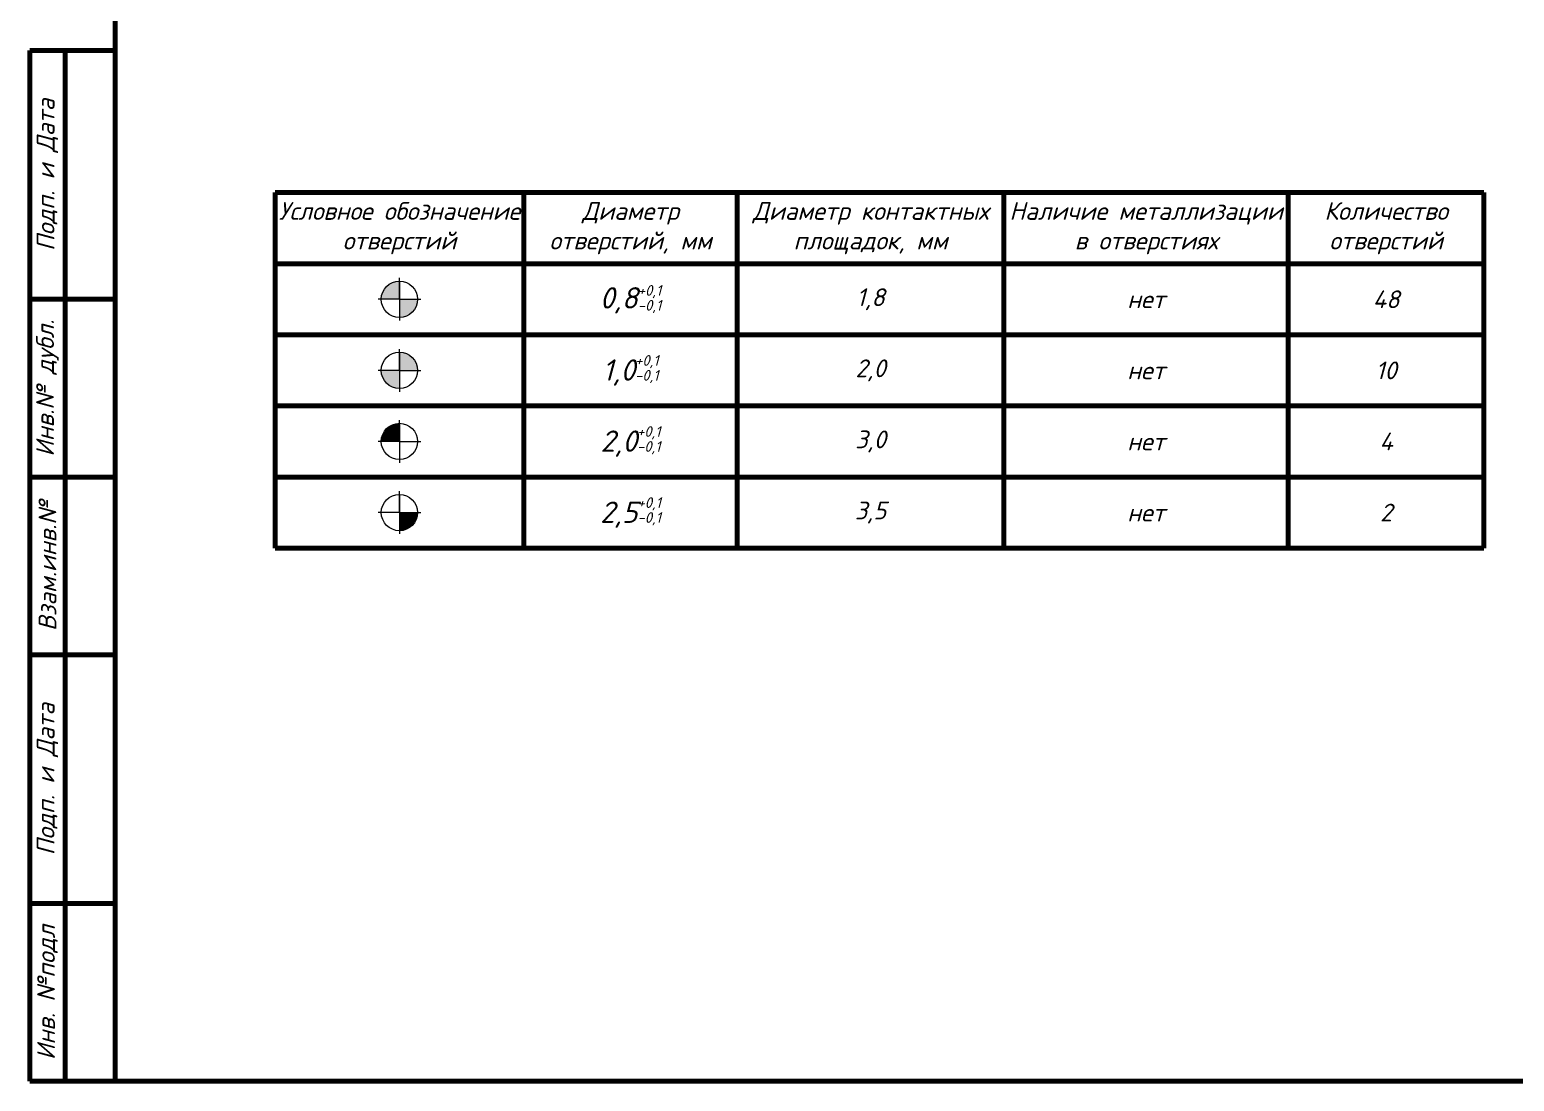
# Model space of a CAD drawing. Header units: millimetres. Extents: x 2470 to 6390, y 1560 to 2814.
# Drawn here: x 2898 to 3106.8, y 1862.5 to 2010.4 of the extents above; entities that cross this region are included whole.
import ezdxf

# ---------------------------------------------------------------- set-up
doc = ezdxf.new("R2010")
doc.units = ezdxf.units.MM
doc.layers.add('border', color=7, linetype='Continuous', lineweight=70)
doc.layers.add('Сплошная толстая основная', color=7, linetype='Continuous', lineweight=70)
doc.layers.add('DRILL GOST', color=7, linetype='Continuous')
doc.styles.add('Main', font='isocpeur.ttf', dxfattribs={"oblique": 15, "height": 3})

msp = doc.modelspace()

# ---------------------------------------------------------------- hatches: boundary and pattern name
at = {"layer": 'DRILL GOST', "lineweight": 0}
h = msp.add_hatch(color=256, dxfattribs=at)
h.dxf.hatch_style = 1
h.paths.add_polyline_path([(2950, 1972.5), (2950, 1975.055, 0.4142136), (2947.445, 1972.5)])
h.paths.add_polyline_path([(2950, 1972.5), (2950, 1969.945, 0.4142136), (2952.555, 1972.5)])
at = {"layer": 'DRILL GOST'}
h = msp.add_hatch(color=256, dxfattribs=at)
h.dxf.hatch_style = 1
h.paths.add_polyline_path([(2952.555, 1962.5, 0.4142136), (2950, 1965.055), (2950, 1962.5)])
h.paths.add_polyline_path([(2950, 1962.5), (2947.445, 1962.5, 0.4142136), (2950, 1959.945)])
h = msp.add_hatch(color=256, dxfattribs=at)
h.dxf.hatch_style = 1
h.paths.add_polyline_path([(2947.445, 1952.5), (2950, 1952.5), (2950, 1955.055, 0.4142136)])
h = msp.add_hatch(color=256, dxfattribs=at)
h.dxf.hatch_style = 1
h.paths.add_polyline_path([(2952.555, 1942.5), (2950, 1942.5), (2950, 1939.945, 0.4142136)])

# ---------------------------------------------------------------- linework, layer by layer
at = {"layer": 'border', "lineweight": 70}
for p, q in [((2910, 2149.5), (2910, 1862.5)), ((2910, 2007.5), (2898, 2007.5)), ((2898, 2007.5), (2898, 1862.5)), ((2903, 1862.5), (2903, 2007.5)), ((2910, 1972.5), (2898, 1972.5)), ((2910, 1947.5), (2898, 1947.5)), ((2910, 1887.5), (2898, 1887.5)), ((2898, 1862.5), (2910, 1862.5)), ((2910, 1862.5), (3305, 1862.5))]:
    msp.add_line(p, q, dxfattribs=at)
at = {"layer": 'border'}
for p, q in [((2898, 1887.5), (2898, 1922.5)), ((2898, 1922.5), (2910, 1922.5))]:
    msp.add_line(p, q, dxfattribs=at)
at = {"layer": 'DRILL GOST'}
for p, q in [((2932.5, 1977.5), (2932.5, 1967.5)), ((2932.5, 1967.5), (2967.5, 1967.5)), ((2932.5, 1957.5), (2932.5, 1947.5)), ((2932.5, 1947.5), (2932.5, 1937.5))]:
    msp.add_line(p, q, dxfattribs=at)
at = {"layer": 'DRILL GOST', "lineweight": 0}
for p, q in [((2950, 1972.5), (2950, 1975.5)), ((2950, 1975.055), (2950, 1969.945)), ((2950, 1972.5), (2947, 1972.5)), ((2950, 1972.5), (2947.445, 1972.5)), ((2950, 1972.5), (2952.555, 1972.5)), ((2950, 1972.5), (2953, 1972.5)), ((2950, 1972.5), (2950, 1969.5)), ((2950, 1962.5), (2950, 1965.5)), ((2950, 1965.055), (2950, 1959.945)), ((2950, 1962.5), (2947, 1962.5)), ((2950, 1962.5), (2947.445, 1962.5)), ((2950, 1962.5), (2952.555, 1962.5)), ((2950, 1962.5), (2950, 1959.5)), ((2950, 1962.5), (2953, 1962.5)), ((2950, 1952.5), (2950, 1955.5)), ((2950, 1955.055), (2950, 1949.945)), ((2950, 1952.5), (2947, 1952.5)), ((2950, 1952.5), (2947.445, 1952.5)), ((2950, 1952.5), (2952.555, 1952.5)), ((2950, 1952.5), (2950, 1949.5)), ((2950, 1952.5), (2953, 1952.5)), ((2950, 1942.5), (2950, 1945.5)), ((2950, 1945.055), (2950, 1939.945)), ((2950, 1942.5), (2947, 1942.5)), ((2950, 1942.5), (2947.445, 1942.5)), ((2950, 1942.5), (2952.555, 1942.5)), ((2950, 1942.5), (2953, 1942.5)), ((2950, 1942.5), (2950, 1939.5))]:
    msp.add_line(p, q, dxfattribs=at)
at = {"layer": 'DRILL GOST'}
msp.add_lwpolyline([(2967.5, 1977.5), (2997.5, 1977.5), (2997.5, 1967.5), (2967.5, 1967.5)], close=True, dxfattribs=at)
at = {"layer": 'DRILL GOST', "lineweight": 0}
for centre in [(2950, 1972.5), (2950, 1962.5), (2950, 1952.5), (2950, 1942.5)]:
    msp.add_circle(centre, 2.555, dxfattribs=at)
at = {"layer": 'Сплошная толстая основная'}
for p, q in [((2932.5, 1987.5), (3102.5, 1987.5)), ((2932.5, 1987.5), (2932.5, 1937.5)), ((2967.5, 1987.5), (2967.5, 1937.5)), ((2997.5, 1987.5), (2997.5, 1937.5)), ((3035, 1987.5), (3035, 1977.5)), ((3075, 1987.5), (3075, 1937.5)), ((3102.5, 1987.5), (3102.5, 1957.5)), ((3102.5, 1977.5), (2932.5, 1977.5)), ((3035, 1977.5), (3035, 1937.5)), ((2932.5, 1967.5), (3102.5, 1967.5)), ((2932.5, 1957.5), (3102.5, 1957.5)), ((3102.5, 1937.5), (3102.5, 1957.5)), ((2932.5, 1947.5), (3102.5, 1947.5)), ((2932.5, 1937.5), (3102.5, 1937.5))]:
    msp.add_line(p, q, dxfattribs=at)

# ---------------------------------------------------------------- texts
at = {"layer": 'border', "lineweight": 70, "char_height": 2.5, "attachment_point": 5, "rotation": 90, "style": 'Main'}
for s, width, heights, insert in [('\\pxqc;Подп. и Дата', 27.71565, [0], (2900.5, 1990)), ('Инв.№ дубл.', 25.15279, [0], (2900.5, 1960)), ('\\pxqc,t4;Взам.инв.№', 27.09632, [0], (2900.5, 1935)), ('\\pxqc;Подп. и Дата', 27.71565, [0], (2900.5, 1905)), ('\\pxqc;Инв. №подл', 24.3376, [10.701], (2900.5, 1874.99))]:
    msp.add_mtext_dynamic_manual_height_columns(s, width=width, gutter_width=15, heights=heights, dxfattribs=dict(at, insert=insert))
at = {"layer": 'DRILL GOST', "char_height": 3, "attachment_point": 5, "style": 'Main'}
for s, heights, insert in [('\\A1;\\pxqc;0,8{\\H0.5x;\\S+0,1^ -0,1;}', [0], (2982.5, 1972.5)), ('\\pxqc;1,0{\\A1;\\H0.5x;\\S+0,1^ -0,1;}', [3.6], (2982.5, 1962.5)), ('\\pxqc;2,0{\\A1;\\H0.5x;\\S+0,1^ -0,1;}', [0], (2982.5, 1952.5)), ('\\pxqc;2,5{\\A1;\\H0.5x;\\S+0,1^ -0,1;}', [0], (2982.5, 1942.5))]:
    msp.add_mtext_dynamic_manual_height_columns(s, width=30, gutter_width=15, heights=heights, dxfattribs=dict(at, insert=insert))
at = {"layer": 'Сплошная толстая основная', "char_height": 2.5, "attachment_point": 5, "style": 'Main'}
for s, width, heights, insert in [('\\pxqc;Условное обозначение\\Pотверстий ', 37.35968, [8.902], (2950, 1982.5)), ('\\pxqc;Диаметр\\Pотверстий, мм', 32.6959, [0], (2982.5, 1982.5)), ('\\pxqc;Диаметр контактных площадок, мм', 37.99354, [10.152], (3016.25, 1982.5)), ('\\pxqc;Наличие металлизации \\Pв отверстиях', 49.02903, [0], (3055, 1982.5)), ('\\pxqc;Количество отверстий', 30.72827, [9.954], (3088.75, 1982.5)), ('\\pxqc;1,8', 37.99354, [10.152], (3016.25, 1972.5)), ('нет', 49.02903, [0], (3055, 1972.5)), ('\\pxqc;48', 30.72827, [9.954], (3088.75, 1972.5)), ('\\A1;\\pxqc;2,0', 37.99354, [10.152], (3016.25, 1962.5)), ('нет', 49.02903, [0], (3055, 1962.5)), ('\\pxqc;10', 30.72827, [9.954], (3088.75, 1962.5)), ('\\pxqc;3,0', 37.99354, [10.152], (3016.25, 1952.5)), ('\\pxqc;нет', 49.02903, [0], (3055, 1952.5)), ('\\pxqc;4', 30.72827, [9.954], (3088.75, 1952.5)), ('\\pxqc;3,5', 37.99354, [10.152], (3016.25, 1942.5)), ('\\pxqc;2', 30.72827, [9.954], (3088.75, 1942.5)), ('\\pxqc;нет', 49.02903, [0], (3055, 1942.5))]:
    msp.add_mtext_dynamic_manual_height_columns(s, width=width, gutter_width=15, heights=heights, dxfattribs=dict(at, insert=insert))

doc.saveas('drawing.dxf')
